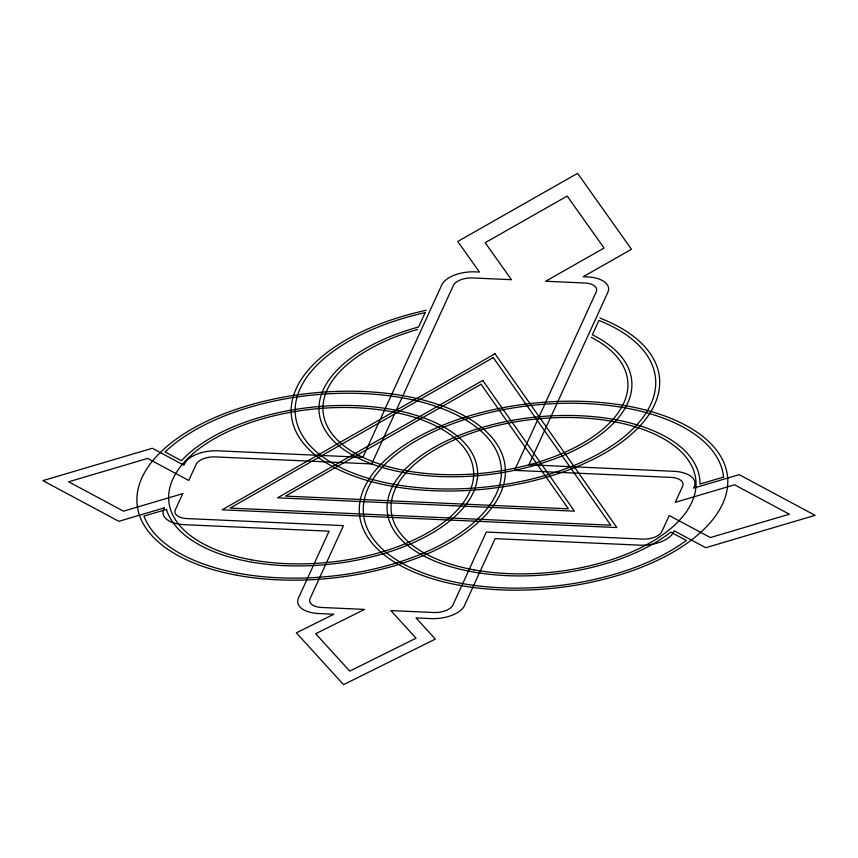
<?xml version="1.0" encoding="UTF-8"?>
<svg xmlns="http://www.w3.org/2000/svg" width="858" height="858" viewBox="0 0 858 858"><rect width="100%" height="100%" fill="white"/><g stroke="black" fill="none" stroke-linecap="round" stroke-linejoin="round"><path stroke-width="1.29" d="M591.205 337.301A153.099 77.005 -5.9 0 1 561.851 453.582A153.099 77.005 -5.9 0 1 341.334 443.672A153.099 77.005 -5.9 0 1 417.46 329.483M599.989 318.104A184.996 93.05 -5.9 0 1 585.832 462.837A184.996 93.05 -5.9 0 1 310.028 450.439A184.996 93.05 -5.9 0 1 426.244 310.285M164.425 507.839L163.771 509.255A27.906 14.039 -5.9 0 0 184.298 524.678L329.086 531.188L298.445 598.144A27.906 14.039 -5.9 0 0 318.962 613.567L333.826 614.231L296.353 632.839L343.565 684.663L435.349 639.092L416.066 617.932L430.93 618.597A27.906 14.039 -5.9 0 0 464.468 605.609L495.109 538.652L639.896 545.162A27.906 14.039 -5.9 0 0 673.423 532.174L674.077 530.759L705.716 547.704L815.1 515.347L739.156 474.656L693.575 488.148L694.229 486.722A27.906 14.039 -5.9 0 0 673.702 471.299L528.914 464.789L607.85 292.321A27.906 14.039 -5.9 0 0 587.322 276.898L583.215 276.716L631.488 249.27L577.584 173.337L457.743 241.463L479.461 272.05L475.353 271.868A27.906 14.039 -5.9 0 0 441.827 284.856L362.891 457.325L218.104 450.815A27.906 14.039 -5.9 0 0 184.577 463.803L183.923 465.229L152.284 448.273L42.9 480.63L118.844 521.321L164.425 507.839M182.743 493.65L175.354 509.781A15.948 8.022 -5.9 0 0 187.087 518.586L343.457 525.622L310.028 598.67A15.948 8.022 -5.9 0 0 321.75 607.475L364.607 609.405L315.658 633.708L349.753 671.138L416.044 638.223L390.862 610.585L433.719 612.515A15.948 8.022 -5.9 0 0 452.885 605.094L486.314 532.046L642.685 539.071A15.948 8.022 -5.9 0 0 661.84 531.649L669.229 515.519L710.36 537.558L789.36 514.199L734.512 484.802L675.257 502.338L682.646 486.207A15.948 8.022 -5.9 0 0 670.913 477.391L514.543 470.356L596.267 291.795A15.948 8.022 -5.9 0 0 584.534 282.99L545.667 281.242L604.064 248.037L567.181 196.074L485.178 242.696L511.443 279.697L472.565 277.949A15.948 8.022 -5.9 0 0 453.41 285.371L371.686 463.931L215.315 456.906A15.948 8.022 -5.9 0 0 196.16 464.328L188.771 480.459L147.64 458.419L68.64 481.788L123.488 511.175L182.743 493.65M425.182 312.612L418.597 326.995A157.078 79.011 -5.9 0 0 337.398 444.508A157.078 79.011 -5.9 0 0 564.875 454.74A157.078 79.011 -5.9 0 0 592.342 334.813L598.927 320.431A181.006 91.045 -5.9 0 1 582.861 461.679A181.006 91.045 -5.9 0 1 313.921 449.581A181.006 91.045 -5.9 0 1 425.182 312.612M495.012 353.764L222.19 509.813L616.859 527.563L495.012 353.764M493.264 357.571L230.105 508.097L610.799 525.214L493.264 357.571M482.797 380.448L277.617 497.812L574.442 511.154L482.797 380.448M481.048 384.255L285.532 496.096L568.382 508.815L481.048 384.255M166.441 509.438L143.919 516.098A181.006 91.045 -5.9 0 0 403.099 560.8A181.006 91.045 -5.9 0 0 451.909 412.687A181.006 91.045 -5.9 0 0 165.058 451.951L181.435 460.735A157.078 79.011 -5.9 0 1 431.735 421.053A157.078 79.011 -5.9 0 1 391.698 551.061A157.078 79.011 -5.9 0 1 166.441 509.438M723.584 477.069L699.999 484.051A157.078 79.011 -5.9 0 0 495.388 423.916A157.078 79.011 -5.9 0 0 417.192 552.209A157.078 79.011 -5.9 0 0 670.709 532.11L686.346 540.486A181.006 91.045 -5.9 0 1 397.522 560.542A181.006 91.045 -5.9 0 1 483.515 414.114A181.006 91.045 -5.9 0 1 723.584 477.069M473.927 569.83A153.099 77.005 -5.9 0 0 695.849 480.126A153.099 77.005 -5.9 0 0 460.843 437.087A153.099 77.005 -5.9 0 0 473.927 569.83M459.427 585.285A184.996 93.05 -5.9 0 0 727.573 476.887A184.996 93.05 -5.9 0 0 443.618 424.882A184.996 93.05 -5.9 0 0 459.427 585.285M237.033 575.278A184.996 93.05 -5.9 0 0 505.18 466.891A184.996 93.05 -5.9 0 0 221.225 414.886A184.996 93.05 -5.9 0 0 237.033 575.278M251.533 559.834A153.099 77.005 -5.9 0 0 473.455 470.13A153.099 77.005 -5.9 0 0 238.449 427.091A153.099 77.005 -5.9 0 0 251.533 559.834"/></g></svg>
